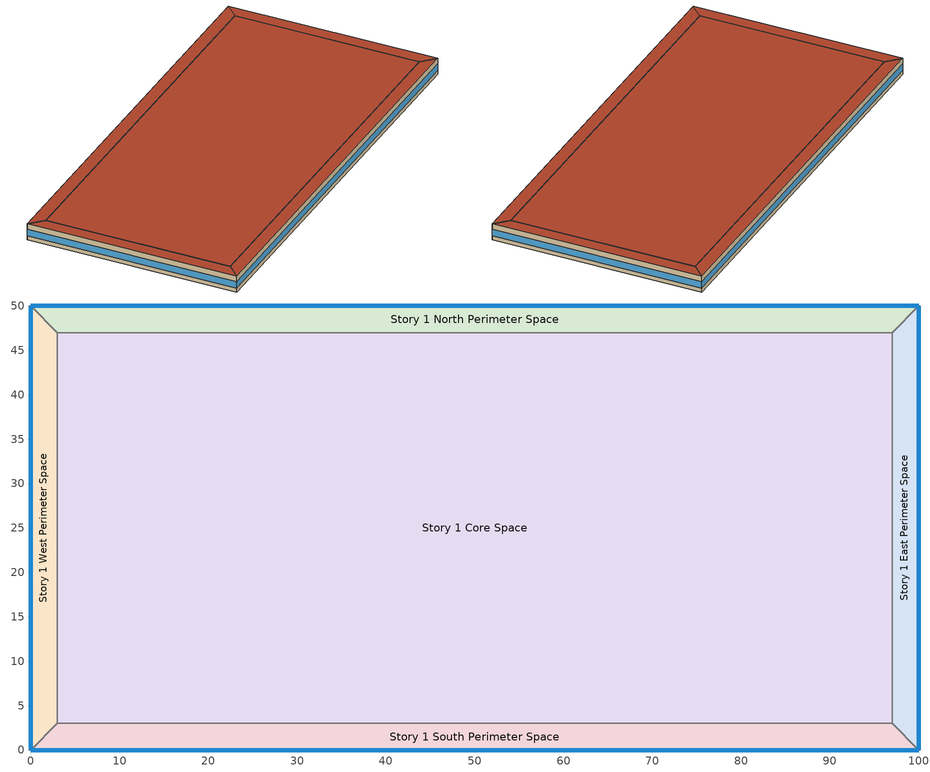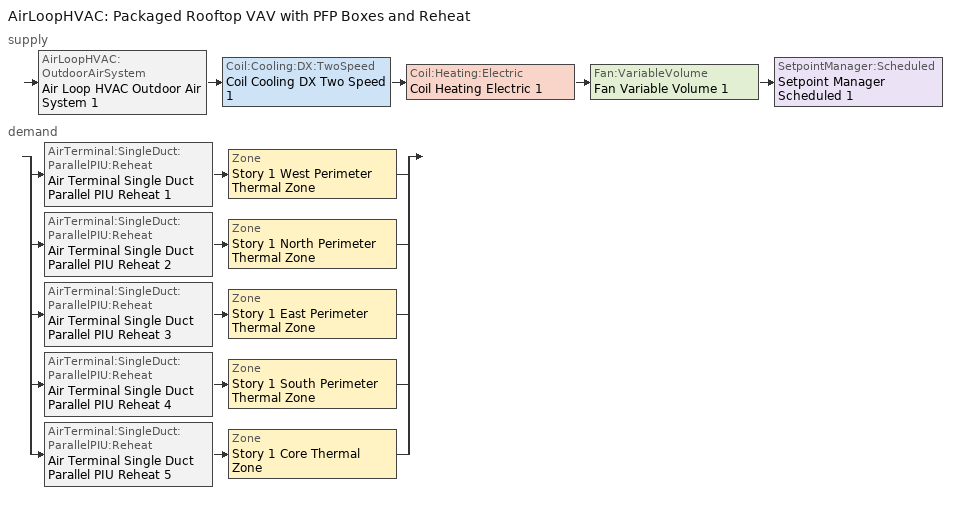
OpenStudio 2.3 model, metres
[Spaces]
Story 1 West Perimeter Space
 floor ground: 0,0 0,50 3,47 3,3 z0
 wall outside: 0,50 0,0 z0:4
 wall to Story 1 North Perimeter Space: 3,47 0,50 z0:4
 wall to Story 1 Core Space: 3,3 3,47 z0:4
 wall to Story 1 South Perimeter Space: 0,0 3,3 z0:4
 window: 0,49.97 0,0.03 z1:2.6
 roof outside: 3,3 3,47 0,50 0,0 z4
Story 1 North Perimeter Space
 floor ground: 0,50 100,50 97,47 3,47 z0
 wall outside: 100,50 0,50 z0:4
 wall to Story 1 East Perimeter Space: 97,47 100,50 z0:4
 wall to Story 1 Core Space: 3,47 97,47 z0:4
 window: 99.97,50 0.03,50 z1:2.6
 roof outside: 3,47 97,47 100,50 0,50 z4
Story 1 East Perimeter Space
 floor ground: 100,50 100,0 97,3 97,47 z0
 wall outside: 100,0 100,50 z0:4
 wall to Story 1 South Perimeter Space: 97,3 100,0 z0:4
 wall to Story 1 Core Space: 97,47 97,3 z0:4
 window: 100,0.03 100,49.97 z1:2.6
 roof outside: 97,47 97,3 100,0 100,50 z4
Story 1 South Perimeter Space
 floor ground: 100,0 0,0 3,3 97,3 z0
 wall outside: 0,0 100,0 z0:4
 wall to Story 1 Core Space: 97,3 3,3 z0:4
 window: 0.03,0 99.97,0 z1:2.6
 roof outside: 97,3 3,3 0,0 100,0 z4
Story 1 Core Space
 floor ground: 3,3 3,47 97,47 97,3 z0
 roof outside: 97,3 97,47 3,47 3,3 z4
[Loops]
AirLoopHVAC 'Packaged Rooftop VAV with PFP Boxes and Reheat'
 supply: AirLoopHVAC:OutdoorAirSystem 'Air Loop HVAC Outdoor Air System 1' > Coil:Cooling:DX:TwoSpeed 'Coil Cooling DX Two Speed 1' > Coil:Heating:Electric 'Coil Heating Electric 1' > Fan:VariableVolume 'Fan Variable Volume 1' > SetpointManager:Scheduled 'Setpoint Manager Scheduled 1'
 demand: split
  | AirTerminal:SingleDuct:ParallelPIU:Reheat 'Air Terminal Single Duct Parallel PIU Reheat 1' > Zone 'Story 1 West Perimeter Thermal Zone'
  | AirTerminal:SingleDuct:ParallelPIU:Reheat 'Air Terminal Single Duct Parallel PIU Reheat 2' > Zone 'Story 1 North Perimeter Thermal Zone'
  | AirTerminal:SingleDuct:ParallelPIU:Reheat 'Air Terminal Single Duct Parallel PIU Reheat 3' > Zone 'Story 1 East Perimeter Thermal Zone'
  | AirTerminal:SingleDuct:ParallelPIU:Reheat 'Air Terminal Single Duct Parallel PIU Reheat 4' > Zone 'Story 1 South Perimeter Thermal Zone'
  | AirTerminal:SingleDuct:ParallelPIU:Reheat 'Air Terminal Single Duct Parallel PIU Reheat 5' > Zone 'Story 1 Core Thermal Zone'
[Building]
Building 1: Space Type=Baseline Model Space Type; Default Construction Set=ASHRAE_189.1-2009_ClimateZone 4-5 (mdoff)_ConstSet
[SizingPeriod:DesignDay] Barometric Pressure {Pa}=98934; Sky Clearness=0; Rain Indicator=0; Snow Indicator=0; Day of Month=21; Daylight Saving Time Indicator=0; Humidity Indicating Type=Wetbulb; Dry-Bulb Temperature Range Modifier Type=DefaultMultipliers
Name | Maximum Dry-Bulb Temperature {C} | Daily Dry-Bulb Temperature Range {deltaC} | Humidity Indicating Conditions at Maximum Dry-Bulb | Wind Speed {m/s} | Wind Direction {deg} | Month | Day Type | Solar Model Indicator | ASHRAE Taub | ASHRAE Taud
Chicago Ohare Intl Ap Ann Htg 99.6% Condns DB | -20 | 0 | -20 | 4.9 | 270 | 1 | WinterDesignDay | ASHRAEClearSky
Chicago Ohare Intl Ap Ann Clg .4% Condns DB=>MWB | 33.3 | 10.5 | 23.7 | 5.2 | 230 | 7 | SummerDesignDay | ASHRAETau | 0.455 | 2.05
[DefaultConstructionSet]
ASHRAE_189.1-2009_ClimateZone 4-5 (mdoff)_ConstSet: Default Exterior Surface Constructions=ASHRAE_189.1-2009_ClimateZone 4-5 (mdoff)_Exterior_DefSurfCons; Default Interior Surface Constructions=000_Interior_DefSurfCons; Default Ground Contact Surface Constructions=000_Ground_DefSurfCons; Default Exterior SubSurface Constructions=ASHRAE_189.1-2009_ClimateZone 4-5 (mdoff)_Exterior_DefSubCons; Default Interior SubSurface Constructions=000_Interior_DefSubCons; Interior Partition Construction=000_Interior Partition
[DefaultSurfaceConstructions]
Name | Floor Construction | Wall Construction | Roof Ceiling Construction
ASHRAE_189.1-2009_ClimateZone 4-5 (mdoff)_Exterior_DefSurfCons | 000_ExtSlabCarpet_4in_ClimateZone 1-8 | ASHRAE_189.1-2009_ExtWall_SteelFrame_ClimateZone 4-8 | ASHRAE_189.1-2009_ExtRoof_IEAD_ClimateZone 2-5
000_Interior_DefSurfCons | 000_Interior Floor | 000_Interior Wall | 000_Interior Ceiling
000_Ground_DefSurfCons | 000_ExtSlabCarpet_4in_ClimateZone 1-8 | 000_ExtSlabCarpet_4in_ClimateZone 1-8 | 000_ExtSlabCarpet_4in_ClimateZone 1-8
[DefaultSubSurfaceConstructions] Glass Door Construction=000_Exterior Window; Skylight Construction=000_Exterior Window; Tubular Daylight Dome Construction=000_Interior Window; Tubular Daylight Diffuser Construction=000_Interior Window
Name | Fixed Window Construction | Operable Window Construction | Door Construction
ASHRAE_189.1-2009_ClimateZone 4-5 (mdoff)_Exterior_DefSubCons | ASHRAE_189.1-2009_ExtWindow_ClimateZone 4-5 | ASHRAE_189.1-2009_ExtWindow_ClimateZone 4-5 | 000_Exterior Door
000_Interior_DefSubCons | 000_Interior Window | 000_Interior Window | 000_Interior Door
[Construction]
000_Interior Partition; 000_Interior Door: 000_G05 25mm wood
000_ExtSlabCarpet_4in_ClimateZone 1-8: MAT-CC05 4 HW CONCRETE, CP02 CARPET PAD
ASHRAE_189.1-2009_ExtWall_SteelFrame_ClimateZone 4-8: MAT-SHEATH, Wall Insulation [39], 1/2IN Gypsum
ASHRAE_189.1-2009_ExtRoof_IEAD_ClimateZone 2-5: Roof Membrane, Roof Insulation [21], Metal Decking
000_Interior Floor: 000_F16 Acoustic tile, 000_F05 Ceiling air space resistance, 000_M11 100mm lightweight concrete
000_Interior Wall: 000_G01a 19mm gypsum board, 000_F04 Wall air space resistance, 000_G01a 19mm gypsum board
000_Interior Ceiling: 000_M11 100mm lightweight concrete, 000_F05 Ceiling air space resistance, 000_F16 Acoustic tile
ASHRAE_189.1-2009_ExtWindow_ClimateZone 4-5: Theoretical Glass [207]
000_Exterior Door: 000_F08 Metal surface, 000_I01 25mm insulation board
000_Exterior Window: 000_Clear 3mm, 000_Air 13mm, 000_Clear 3mm
000_Interior Window: 000_Clear 3mm
[Material]
Name | Roughness | Thickness | Conductivity | Density | Specific Heat | Thermal Absorptance | Solar Absorptance | Visible Absorptance
000_G05 25mm wood | MediumSmooth | 0.0254 | 0.15 | 608 | 1630
MAT-CC05 4 HW CONCRETE | Rough | 0.1016 | 1.311 | 2240 | 836.8 | 0.9 | 0.7 | 0.7
Wall Insulation [39] | MediumRough | 0.1184 | 0.045 | 265 | 836.8 | 0.9 | 0.7 | 0.7
1/2IN Gypsum | Smooth | 0.0127 | 0.16 | 784.9 | 830 | 0.9 | 0.92 | 0.92
Roof Membrane | VeryRough | 0.0095 | 0.16 | 1121.29 | 1460 | 0.9 | 0.7 | 0.7
Roof Insulation [21] | MediumRough | 0.2105 | 0.049 | 265 | 836.8 | 0.9 | 0.7 | 0.7
Metal Decking | MediumSmooth | 0.0015 | 45.006 | 7680 | 418.4 | 0.9 | 0.7 | 0.3
000_F16 Acoustic tile | MediumSmooth | 0.0191 | 0.06 | 368 | 590
000_M11 100mm lightweight concrete | MediumRough | 0.1016 | 0.53 | 1280 | 840
000_G01a 19mm gypsum board | MediumSmooth | 0.019 | 0.16 | 800 | 1090
000_F08 Metal surface | Smooth | 0.0008 | 45.28 | 7824 | 500
000_I01 25mm insulation board | MediumRough | 0.0254 | 0.03 | 43 | 1210
[Material:NoMass] Thermal Absorptance=0.9; Solar Absorptance=0.7
Name | Roughness | Thermal Resistance | Visible Absorptance
CP02 CARPET PAD | VeryRough | 0.2165 | 0.8
MAT-SHEATH | Rough | 0.3626 | 0.7
[Material:AirGap]
Name | Thermal Resistance
000_F05 Ceiling air space resistance | 0.18
000_F04 Wall air space resistance | 0.15
[WindowMaterial:Glazing] Optical Data Type=SpectralAverage; Thickness=0.003; Infrared Transmittance at Normal Incidence=0
Name | Solar Transmittance at Normal Incidence | Front Side Solar Reflectance at Normal Incidence | Back Side Solar Reflectance at Normal Incidence | Visible Transmittance at Normal Incidence | Front Side Visible Reflectance at Normal Incidence | Back Side Visible Reflectance at Normal Incidence | Front Side Infrared Hemispherical Emissivity | Back Side Infrared Hemispherical Emissivity | Conductivity | Dirt Correction Factor for Solar and Visible Transmittance | Solar Diffusing
Theoretical Glass [207] | 0.3311 | 0.6189 | 0.6189 | 0.44 | 0.51 | 0.51 | 0.9 | 0.9 | 0.0133 | 1 | No
000_Clear 3mm | 0.837 | 0.075 | 0.075 | 0.898 | 0.081 | 0.081 | 0.84 | 0.84 | 0.9
[WindowMaterial:Gas]
000_Air 13mm: Gas Type=Air; Thickness=0.0127
[BuildingStory]
Story 1: Nominal Z Coordinate {m}=0; Nominal Floor to Floor Height {m}=4
[Space] Building Story=Story 1
Name | Thermal Zone
Story 1 West Perimeter Space | Story 1 West Perimeter Thermal Zone
Story 1 North Perimeter Space | Story 1 North Perimeter Thermal Zone
Story 1 East Perimeter Space | Story 1 East Perimeter Thermal Zone
Story 1 South Perimeter Space | Story 1 South Perimeter Thermal Zone
Story 1 Core Space | Story 1 Core Thermal Zone
[ThermalZone] Use Ideal Air Loads=No
Name | Thermostat
Story 1 Core Thermal Zone | Thermostat Setpoint Dual Setpoint 5
Story 1 South Perimeter Thermal Zone | Thermostat Setpoint Dual Setpoint 4
Story 1 East Perimeter Thermal Zone | Thermostat Setpoint Dual Setpoint 3
Story 1 North Perimeter Thermal Zone | Thermostat Setpoint Dual Setpoint 2
Story 1 West Perimeter Thermal Zone | Thermostat Setpoint Dual Setpoint 1
[Sizing:Zone] Zone Cooling Design Supply Air Temperature Input Method=SupplyAirTemperature; Zone Cooling Design Supply Air Temperature {C}=14; Zone Cooling Design Supply Air Temperature Difference {deltaC}=11.11; Zone Heating Design Supply Air Temperature Input Method=SupplyAirTemperature; Zone Heating Design Supply Air Temperature {C}=40; Zone Heating Design Supply Air Temperature Difference {deltaC}=11.11; Zone Cooling Design Supply Air Humidity Ratio {kg-H2O/kg-air}=0.0085; Zone Heating Design Supply Air Humidity Ratio {kg-H2O/kg-air}=0.008; Cooling Design Air Flow Method=DesignDay; Heating Design Air Flow Method=DesignDay; Account for Dedicated Outdoor Air System=No; Dedicated Outdoor Air System Control Strategy=NeutralSupplyAir; Dedicated Outdoor Air Low Setpoint Temperature for Design {C}=autosize; Dedicated Outdoor Air High Setpoint Temperature for Design {C}=autosize
Story 1 Core Thermal Zone; Story 1 South Perimeter Thermal Zone; Story 1 East Perimeter Thermal Zone; Story 1 North Perimeter Thermal Zone; Story 1 West Perimeter Thermal Zone
[Zone equipment]
Story 1 Core Thermal Zone: Air Terminal Single Duct Parallel PIU Reheat 5
Story 1 South Perimeter Thermal Zone: Air Terminal Single Duct Parallel PIU Reheat 4
Story 1 East Perimeter Thermal Zone: Air Terminal Single Duct Parallel PIU Reheat 3
Story 1 North Perimeter Thermal Zone: Air Terminal Single Duct Parallel PIU Reheat 2
Story 1 West Perimeter Thermal Zone: Air Terminal Single Duct Parallel PIU Reheat 1
[AirLoopHVAC]
Packaged Rooftop VAV with PFP Boxes and Reheat: Availability Schedule=Always On Discrete; Design Supply Air Flow Rate {m3/s}=AutoSize
[Sizing:System]
Packaged Rooftop VAV with PFP Boxes and Reheat: Type of Load to Size On=Sensible; Design Outdoor Air Flow Rate {m3/s}=Autosize; Minimum System Air Flow Ratio=0.3; Preheat Design Temperature {C}=7; Preheat Design Humidity Ratio {kg-H2O/kg-Air}=0.008; Precool Design Temperature {C}=12.8; Precool Design Humidity Ratio {kg-H2O/kg-Air}=0.008; Central Cooling Design Supply Air Temperature {C}=12.8; Central Heating Design Supply Air Temperature {C}=16.7; Sizing Option=NonCoincident; 100% Outdoor Air in Cooling=Yes; 100% Outdoor Air in Heating=Yes; Central Cooling Design Supply Air Humidity Ratio {kg-H2O/kg-Air}=0.0085; Central Heating Design Supply Air Humidity Ratio {kg-H2O/kg-Air}=0.008; Cooling Design Air Flow Method=DesignDay; Cooling Design Air Flow Rate {m3/s}=0; Heating Design Air Flow Method=DesignDay; Heating Design Air Flow Rate {m3/s}=0; System Outdoor Air Method=ZoneSum; Zone Maximum Outdoor Air Fraction=1; Cooling Supply Air Flow Rate Per Floor Area {m3/s-m2}=0.00996765; Cooling Fraction of Autosized Cooling Supply Air Flow Rate=1; Cooling Supply Air Flow Rate Per Unit Cooling Capacity {m3/s-W}=3.94755e-05; Heating Supply Air Flow Rate Per Floor Area {m3/s-m2}=0.00996765; Heating Fraction of Autosized Heating Supply Air Flow Rate=1; Heating Fraction of Autosized Cooling Supply Air Flow Rate=1; Heating Supply Air Flow Rate Per Unit Heating Capacity {m3/s-W}=3.15882e-05; Cooling Design Capacity Method=CoolingDesignCapacity; Cooling Design Capacity {W}=autosize; Cooling Design Capacity Per Floor Area {W/m2}=234.7; Fraction of Autosized Cooling Design Capacity=1; Heating Design Capacity Method=HeatingDesignCapacity; Heating Design Capacity {W}=autosize; Heating Design Capacity Per Floor Area {W/m2}=157; Fraction of Autosized Heating Design Capacity=1; Central Cooling Capacity Control Method=OnOff
[Fan:VariableVolume]
Fan Variable Volume 1: Availability Schedule=Always On Discrete; Fan Efficiency=0.6045; Pressure Rise {Pa}=500; Maximum Flow Rate {m3/s}=Autosize; Fan Power Minimum Flow Rate Input Method=FixedFlowRate; Fan Power Minimum Flow Fraction=0; Fan Power Minimum Air Flow Rate {m3/s}=0; Motor Efficiency=0.93; Motor In Airstream Fraction=1; Fan Power Coefficient 1=0.0407599; Fan Power Coefficient 2=0.088045; Fan Power Coefficient 3=-0.0729261; Fan Power Coefficient 4=0.94374; Fan Power Coefficient 5=0
[Coil:Heating:Electric] Availability Schedule=Always On Discrete
Coil Heating Electric 1; Coil Heating Electric 2; Coil Heating Electric 3; Coil Heating Electric 4; Coil Heating Electric 5; Coil Heating Electric 6
[Coil:Cooling:DX:TwoSpeed]
Coil Cooling DX Two Speed 1: Availability Schedule=Always On Discrete; Rated High Speed Total Cooling Capacity {W}=Autosize; Rated High Speed Sensible Heat Ratio=Autosize; Rated High Speed COP {W/W}=3; Rated High Speed Air Flow Rate {m3/s}=Autosize; Total Cooling Capacity Function of Temperature Curve=Curve Biquadratic 1; Total Cooling Capacity Function of Flow Fraction Curve=Curve Quadratic 1; Energy Input Ratio Function of Temperature Curve=Curve Biquadratic 2; Energy Input Ratio Function of Flow Fraction Curve=Curve Quadratic 2; Part Load Fraction Correlation Curve=Curve Quadratic 3; Rated Low Speed Total Cooling Capacity {W}=Autosize; Rated Low Speed Sensible Heat Ratio=0.69; Rated Low Speed COP {W/W}=3; Low Speed Total Cooling Capacity Function of Temperature Curve=Curve Biquadratic 3; Low Speed Energy Input Ratio Function of Temperature Curve=Curve Biquadratic 4; Condenser Type=AirCooled; High Speed Evaporative Condenser Effectiveness=0; High Speed Evaporative Condenser Air Flow Rate {m3/s}=Autosize; High Speed Evaporative Condenser Pump Rated Power Consumption {W}=Autosize; Low Speed Evaporative Condenser Effectiveness=0; Low Speed Evaporative Condenser Air Flow Rate {m3/s}=Autosize; Low Speed Evaporative Condenser Pump Rated Power Consumption {W}=Autosize; Basin Heater Capacity {W/K}=10; Basin Heater Setpoint Temperature {C}=2
[SetpointManager:Scheduled]
Setpoint Manager Scheduled 1: Control Variable=Temperature; Schedule=Deck_Temperature
[Controller:OutdoorAir]
Controller Outdoor Air 1: Minimum Outdoor Air Flow Rate {m3/s}=0; Maximum Outdoor Air Flow Rate {m3/s}=Autosize; Economizer Control Type=NoEconomizer; Economizer Control Action Type=ModulateFlow; Economizer Maximum Limit Dry-Bulb Temperature {C}=28; Economizer Maximum Limit Enthalpy {J/kg}=64000; Economizer Minimum Limit Dry-Bulb Temperature {C}=-100; Lockout Type=NoLockout; Minimum Limit Type=FixedMinimum; Controller Mechanical Ventilation=Controller Mechanical Ventilation 1; High Humidity Control=No; Heat Recovery Bypass Control Type=BypassWhenWithinEconomizerLimits
[Controller:MechanicalVentilation]
Controller Mechanical Ventilation 1: Availability Schedule=Always On Discrete; System Outdoor Air Method=ZoneSum
[AirLoopHVAC:OutdoorAirSystem]
Air Loop HVAC Outdoor Air System 1: Controller=Controller Outdoor Air 1
[Fan:ConstantVolume] Availability Schedule=Always On Discrete; Pressure Rise {Pa}=300; Maximum Flow Rate {m3/s}=AutoSize
Fan Constant Volume 1; Fan Constant Volume 2; Fan Constant Volume 3; Fan Constant Volume 4; Fan Constant Volume 5
[AirTerminal:SingleDuct:ParallelPIU:Reheat] Availability Schedule=Always On Discrete; Maximum Primary Air Flow Rate {m3/s}=Autosize; Maximum Secondary Air Flow Rate {m3/s}=Autosize; Minimum Primary Air Flow Fraction=Autosize; Fan On Flow Fraction=Autosize; Maximum Hot Water or Steam Flow Rate {m3/s}=Autosize; Minimum Hot Water or Steam Flow Rate {m3/s}=0; Convergence Tolerance=0.001
Name | Fan | Reheat Coil
Air Terminal Single Duct Parallel PIU Reheat 1 | Fan Constant Volume 1 | Coil Heating Electric 2
Air Terminal Single Duct Parallel PIU Reheat 2 | Fan Constant Volume 2 | Coil Heating Electric 3
Air Terminal Single Duct Parallel PIU Reheat 3 | Fan Constant Volume 3 | Coil Heating Electric 4
Air Terminal Single Duct Parallel PIU Reheat 4 | Fan Constant Volume 4 | Coil Heating Electric 5
Air Terminal Single Duct Parallel PIU Reheat 5 | Fan Constant Volume 5 | Coil Heating Electric 6
[ThermostatSetpoint:DualSetpoint] Heating Setpoint Temperature Schedule=Heating Sch; Cooling Setpoint Temperature Schedule=Cooling Sch
Thermostat Setpoint Dual Setpoint 1; Thermostat Setpoint Dual Setpoint 2; Thermostat Setpoint Dual Setpoint 3; Thermostat Setpoint Dual Setpoint 4; Thermostat Setpoint Dual Setpoint 5
[SpaceType]
Baseline Model Space Type: Default Schedule Set=Baseline Model Schedule Set; Design Specification Outdoor Air Object=Baseline Model OA
[DefaultScheduleSet]
Baseline Model Schedule Set: Number of People Schedule=Baseline Model People Lights and Equipment Schedule; People Activity Level Schedule=Baseline Model People Activity Schedule; Lighting Schedule=Baseline Model People Lights and Equipment Schedule; Electric Equipment Schedule=Baseline Model People Lights and Equipment Schedule; Infiltration Schedule=Baseline Model Infiltration Schedule
[DesignSpecification:OutdoorAir]
Baseline Model OA: Outdoor Air Method=Sum; Outdoor Air Flow per Person {m3/s-person}=0.00943895
[SpaceInfiltration:DesignFlowRate]
Baseline Model Infiltration: Space or SpaceType=Baseline Model Space Type; Design Flow Rate Calculation Method=Flow/ExteriorArea; Flow per Exterior Surface Area {m3/s-m2}=0.0003048
[People:Definition]
Baseline Model People Definition: Number of People Calculation Method=People/Area; People per Space Floor Area {person/m2}=0.0538196; Fraction Radiant=0.3
[People]
Baseline Model People: People Definition=Baseline Model People Definition; Space or SpaceType=Baseline Model Space Type; Multiplier=1
[Lights:Definition]
Baseline Model Lights Definition: Design Level Calculation Method=Watts/Area; Watts per Space Floor Area {W/m2}=10.7639
[Lights]
Baseline Model Lights: Lights Definition=Baseline Model Lights Definition; Space or SpaceType=Baseline Model Space Type; Fraction Replaceable=1
[ElectricEquipment:Definition]
Baseline Model Electric Equipment Definition: Design Level Calculation Method=Watts/Area; Watts per Space Floor Area {W/m2}=10.7639
[ElectricEquipment]
Baseline Model Electric Equipment: Electric Equipment Definition=Baseline Model Electric Equipment Definition; Space or SpaceType=Baseline Model Space Type
[AvailabilityManager:NightCycle]
Availability Manager Night Cycle 1: Control Type=CycleOnAny; Thermostat Tolerance {deltaC}=1; Cycling Run Time {s}=3600
[AvailabilityManager:ScheduledOn]
Availability Manager Scheduled On 1: Schedule=Always On Discrete
[Schedule:Constant]
Always On Discrete: Value=1
[Schedule:Ruleset]
Name | Default Day Schedule | Summer Design Day Schedule | Winter Design Day Schedule
Deck_Temperature | Deck_Temperature_Default | Deck_Temperature_Summer_Design_Day | Deck_Temperature_Winter_Design_Day
Cooling Sch | Cooling Sch Default
Heating Sch | Heating Sch Default
Baseline Model Infiltration Schedule | Baseline Model Infiltration Schedule Schedule All Days | Baseline Model Infiltration Schedule Summer Design Day | Baseline Model Infiltration Schedule Winter Design Day
Baseline Model People Lights and Equipment Schedule | Baseline Model People Lights and Equipment Schedule Schedule Week Day | Baseline Model People Lights and Equipment Schedule Summer Design Day | Baseline Model People Lights and Equipment Schedule Winter Design Day
Baseline Model People Activity Schedule | Baseline Model People Activity Schedule Default
[Schedule:Day]
Deck_Temperature_Default; Deck_Temperature_Summer_Design_Day; Deck_Temperature_Winter_Design_Day: 24, 0, 12.8
Cooling Sch Default: 24, 0, 28
Heating Sch Default: 24, 0, 24
Baseline Model Infiltration Schedule Schedule All Days: 6, 0, 1, 22, 0, 0.25, 24, 0, 1
Baseline Model Infiltration Schedule Winter Design Day; Baseline Model Infiltration Schedule Summer Design Day; Baseline Model People Lights and Equipment Schedule Summer Design Day: 24, 0, 1
Baseline Model People Lights and Equipment Schedule Schedule Week Day: 6, 0, 0, 7, 0, 0.1, 8, 0, 0.2, 12, 0, 0.95, 13, 0, 0.5, 17, 0, 0.95, 18, 0, 0.7, 20, 0, 0.4, 22, 0, 0.1, 24, 0, 0.05
Baseline Model People Lights and Equipment Schedule Winter Design Day; Baseline Model People Lights and Equipment Schedule Schedule Sunday: 24, 0, 0
Baseline Model People Lights and Equipment Schedule Saturday: 6, 0, 0, 8, 0, 0.1, 14, 0, 0.5, 17, 0, 0.1, 24, 0, 0
Baseline Model People Activity Schedule Default: 24, 0, 120
[Curve:Biquadratic] Minimum Value of x=17; Maximum Value of x=22; Minimum Value of y=13; Maximum Value of y=46
Name | Coefficient1 Constant | Coefficient2 x | Coefficient3 x**2 | Coefficient4 y | Coefficient5 y**2 | Coefficient6 x*y
Curve Biquadratic 1; Curve Biquadratic 3 | 0.42415 | 0.04426 | -0.00042 | 0.00333 | -8e-05 | -0.00021
Curve Biquadratic 2; Curve Biquadratic 4 | 1.23649 | -0.02431 | 0.00057 | -0.01434 | 0.00063 | -0.00038
[Curve:Quadratic]
Name | Coefficient1 Constant | Coefficient2 x | Coefficient3 x**2 | Minimum Value of x | Maximum Value of x
Curve Quadratic 1 | 0.77136 | 0.34053 | -0.11088 | 0.75918 | 1.13877
Curve Quadratic 2 | 1.2055 | -0.32953 | 0.12308 | 0.75918 | 1.13877
Curve Quadratic 3 | 0.771 | 0.229 | 0 | 0 | 1
[Schedule:Rule] Schedule Ruleset=Baseline Model People Lights and Equipment Schedule
Name | Rule Order | Day Schedule | Apply Saturday | Apply Sunday
Baseline Model People Lights and Equipment Schedule Saturday Rule | 1 | Baseline Model People Lights and Equipment Schedule Saturday | Yes
Baseline Model People Lights and Equipment Schedule Sunday Rule | 0 | Baseline Model People Lights and Equipment Schedule Schedule Sunday |  | Yes
